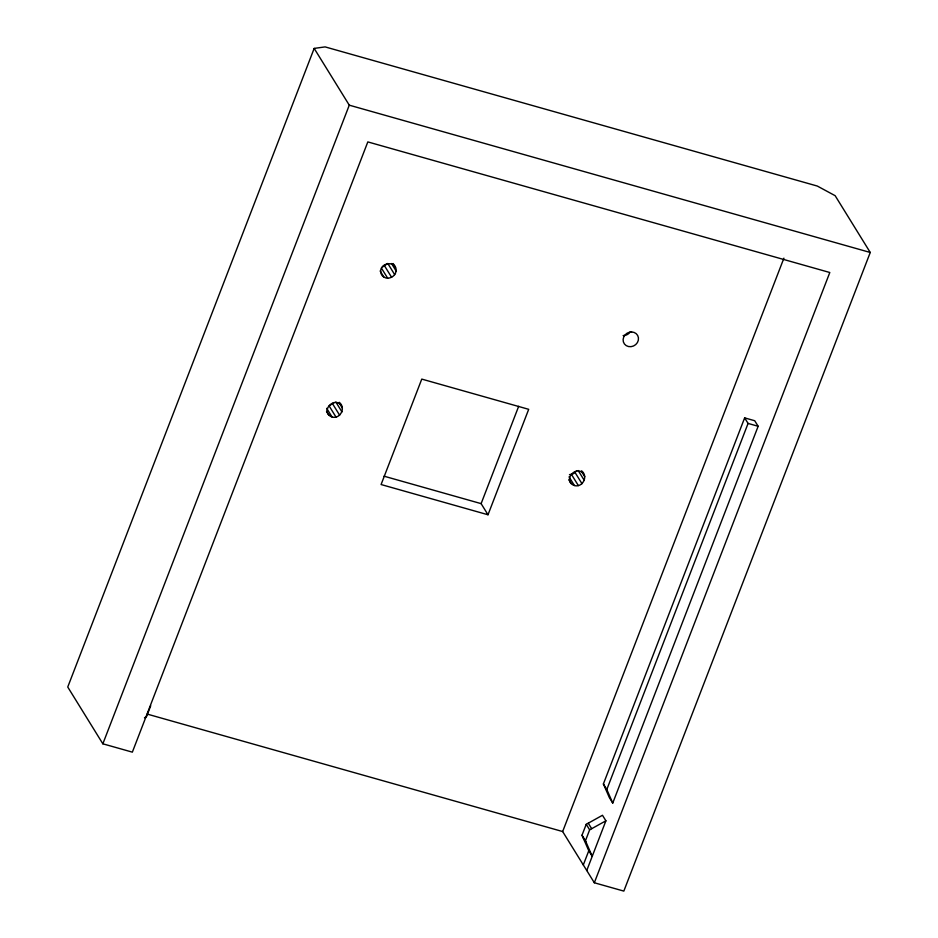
<?xml version="1.0" encoding="UTF-8"?>
<svg xmlns="http://www.w3.org/2000/svg" width="938" height="938" viewBox="0 0 938 938"><rect width="100%" height="100%" fill="white"/><g stroke="black" fill="none" stroke-linecap="round" stroke-linejoin="round"><path stroke-width="1.41" d="M340.752 404.77C333.799 397.02 321.148 410.316 330.27 416.226C338.864 421.197 347.001 408.37 339.216 402.296M396.106 270.953C395.543 276.464 388.731 280.052 383.935 277.144A7.891 7.176 -31.7 0 1 380.851 272.606C378.788 262.394 396.997 259.896 396.106 270.953L391.521 263.531M583.108 473.291C576.155 465.541 563.504 478.837 572.626 484.747C581.22 489.718 589.357 476.891 581.572 470.817M150.725 705.739L146.504 716.691L144.464 717.816M605.901 820.809L592.23 856.324L585.453 840.765L589.65 829.825L605.901 820.809L602.477 815.274L586.227 824.326L581.994 835.254L588.783 850.754L592.23 856.324L586.754 870.511L594.329 882.764L623.829 891.1L870.253 252.474L835.148 195.69L817.315 186.052L325.123 46.9L314.171 48.401L67.747 687.026L102.852 743.811L132.352 752.147L367.825 141.908L829.802 272.512L594.329 882.764M102.852 743.811L349.276 105.173L314.171 48.401M488.006 514.763L381.086 484.536L421.772 379.093L528.692 409.32L488.006 514.763L481.124 503.636L518.679 406.295M586.754 870.511L562.659 831.549L783.91 258.161M603.392 783.957L744.643 417.879L754.715 420.728L758.15 426.274L612.749 803.069L609.325 797.535L603.392 783.957L606.816 789.491L612.749 803.069M606.816 789.491L748.078 423.425L744.643 417.879M583.307 864.942L588.783 850.754M336.003 417.058L329.121 405.931L334.139 402.566M569.472 474.663L573.399 473.737L576.495 471.087M382.786 266.849L387.804 263.484L394.687 274.623M623.137 335.581L625.142 335.37A7.891 7.176 -31.7 0 0 630.16 332.005M349.276 105.173L870.253 252.474M748.078 423.425L758.15 426.274M384.041 476.187L481.124 503.636M147.172 714.076L562.659 831.549M581.994 835.254L585.453 840.765M586.227 824.326L589.65 829.825M588.255 823.189L591.679 828.7M581.677 471.685L584.737 476.633M578.207 470.559L584.327 480.455M575.111 472.6L581.994 483.727M571.476 474.452L578.359 485.579M569.038 476.856L574.396 485.509M568.874 479.834L571.16 483.551M393.174 263.531L395.473 267.236M384.721 266.146L391.603 277.273M381.543 268.303L387.664 278.199M380.113 270.965L383.935 277.144M339.322 403.164L342.382 408.112M335.863 402.039L341.971 411.934M332.756 404.079L339.638 415.206M326.694 408.335L332.04 417M326.518 411.313L328.816 415.03M582.861 837.153L586.297 842.711M631.579 331.958L629.574 332.181A7.891 7.176 -31.7 0 0 624.427 343.988A7.891 7.176 -31.7 0 0 637.406 342.569A7.891 7.176 -31.7 0 0 631.579 331.958"/></g></svg>
